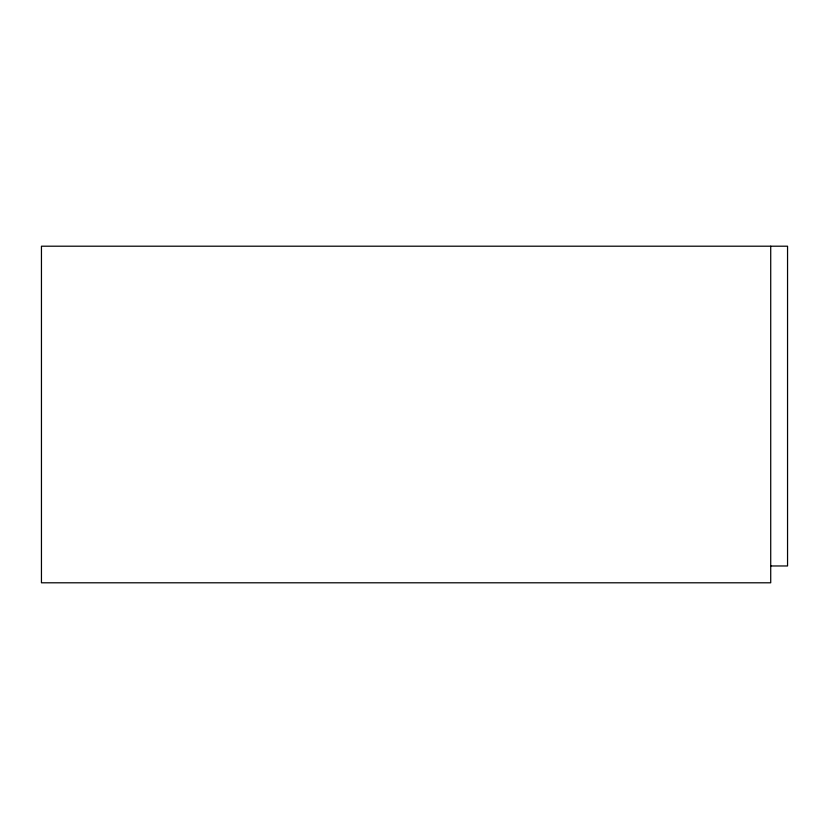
<?xml version="1.0" encoding="UTF-8"?>
<svg xmlns="http://www.w3.org/2000/svg" width="829" height="829" viewBox="0 0 829 829"><rect width="100%" height="100%" fill="white"/><g stroke="black" fill="none" stroke-linecap="round" stroke-linejoin="round"><path stroke-width="1.24" d="M770.721 565.969L787.55 565.969L787.55 246.203L41.45 246.203L41.45 582.797L770.721 582.797L770.721 246.203"/></g></svg>
